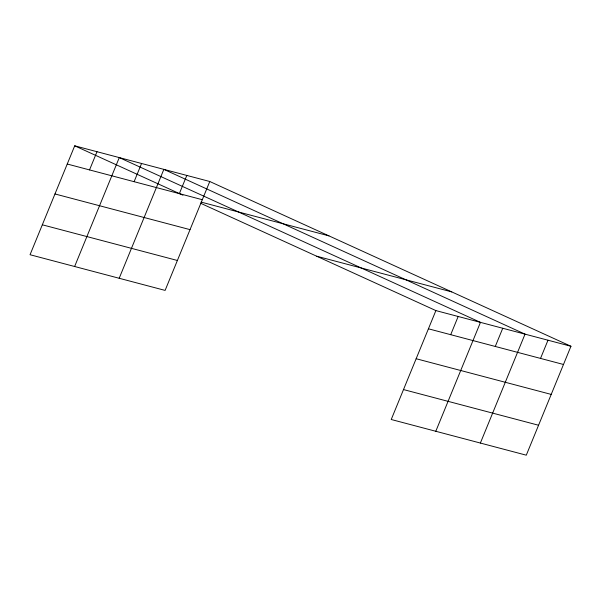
<?xml version="1.0" encoding="UTF-8"?>
<svg xmlns="http://www.w3.org/2000/svg" width="601" height="601" viewBox="0 0 601 601"><rect width="100%" height="100%" fill="white"/><g stroke="black" fill="none" stroke-linecap="round" stroke-linejoin="round"><path stroke-width="0.9" d="M209.772 181.502L74.712 145.818L30.05 254.726L165.11 290.403L209.772 181.502L570.95 346.274L526.288 455.182L391.228 419.498L435.89 310.597L570.95 346.274M89.534 169.91L97.001 151.707M74.622 266.498L119.283 157.597L480.462 322.369L435.793 431.27M134.106 181.682L141.573 163.48M119.186 278.278L163.855 169.369L525.026 334.141L480.364 443.05M179.346 193.642L186.813 175.432M450.712 334.682L458.172 316.479M495.277 346.461L502.744 328.259M540.524 358.414L547.992 340.211M67.252 164.028L202.312 199.705M201.035 202.079L328.965 235.877M316.704 256.221L451.764 291.898M54.976 193.958L190.036 229.635M42.325 224.797L177.385 260.473M428.423 328.8L563.483 364.476M416.147 358.729L551.207 394.406M403.504 389.568L538.564 425.245M74.712 145.818L182.914 195.182M200.726 203.311L435.89 310.597"/></g></svg>
